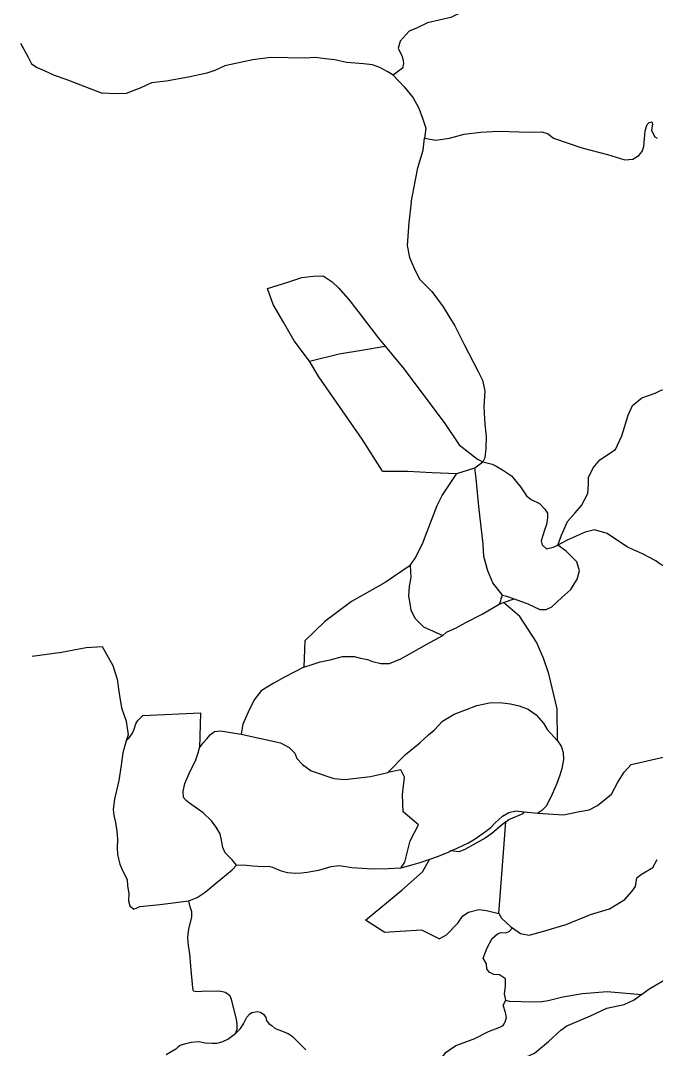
# Model space of a CAD drawing. Header units: inches. Extents: x 2740922 to 2751091, y 1249500 to 1259683.
# Drawn here: x 2740975 to 2742090, y 1254958 to 1256763 of the extents above; entities that cross this region are included whole.
import ezdxf

# ---------------------------------------------------------------- set-up
doc = ezdxf.new("R2010")
doc.units = ezdxf.units.IN
doc.header["$MEASUREMENT"] = 0

msp = doc.modelspace()

# ---------------------------------------------------------------- linework, layer by layer
for points in [[(2741950.8, 1256813.6), (2741909, 1256806.8), (2741875.5, 1256799.5), (2741823.6, 1256804.7), (2741803, 1256799.7), (2741769.8, 1256788), (2741729.9, 1256768.5), (2741688.9, 1256759.6), (2741669.7, 1256750.1), (2741656.8, 1256744.7), (2741646.4, 1256733.1), (2741641.1, 1256727.2), (2741637.6, 1256714.7), (2741644.3, 1256700.4), (2741646.4, 1256692.8), (2741646.7, 1256687.9), (2741644.9, 1256679.7), (2741628.8, 1256667.8)], [(2740975.4, 1256723.5), (2740988.6, 1256699), (2740994.5, 1256687.5), (2741004.3, 1256681.1), (2741017, 1256675.5), (2741034.5, 1256667.6), (2741054.8, 1256660.7), (2741080.5, 1256650.5), (2741118.6, 1256636.1)], [(2741628.8, 1256667.8), (2741618.2, 1256674.2), (2741605.3, 1256681), (2741592.6, 1256685.5), (2741576.7, 1256687.2), (2741546.9, 1256690), (2741526.7, 1256694.4), (2741509.7, 1256696.5), (2741492.2, 1256698.3), (2741474.5, 1256697.6), (2741414, 1256698.4), (2741382.5, 1256694.2), (2741333.7, 1256684.1), (2741316.3, 1256676)], [(2741316.3, 1256676), (2741302, 1256671.1), (2741269.9, 1256663.8), (2741230.4, 1256656.8), (2741205.1, 1256654.2), (2741186, 1256645.2), (2741160.7, 1256635.3), (2741141.3, 1256634.9), (2741118.6, 1256636.1)], [(2741628.8, 1256667.8), (2741648, 1256647.1), (2741663.6, 1256627.7), (2741673.6, 1256609.4), (2741680, 1256592.2), (2741686.2, 1256574.7), (2741683.5, 1256556.8)], [(2741683.5, 1256556.8), (2741703.7, 1256553.7), (2741727.3, 1256557), (2741753, 1256564.1), (2741782.1, 1256567.4), (2741813.4, 1256569.1), (2741867.6, 1256567.3), (2741889.4, 1256568.2), (2741900.5, 1256564.4), (2741909.7, 1256557.1), (2741959.9, 1256539.8), (2742004.9, 1256528.2), (2742034.8, 1256519.2), (2742049, 1256520.1), (2742059.6, 1256526.8), (2742065.2, 1256533.4), (2742068.6, 1256542.4), (2742069.7, 1256555.9), (2742070.7, 1256570.1), (2742074.1, 1256581.2), (2742077.5, 1256584.8), (2742082.4, 1256585.6), (2742083.8, 1256582.1), (2742082.3, 1256574.4), (2742081.6, 1256570.5), (2742087.6, 1256559.3), (2742091.7, 1256556.8)], [(2741660.5, 1256444.2), (2741667.7, 1256484.1), (2741672, 1256505.2), (2741681.4, 1256536), (2741683.5, 1256556.8)], [(2741660.5, 1256444.2), (2741656.2, 1256408.9), (2741653.5, 1256368.5), (2741657.6, 1256347.7), (2741664.8, 1256329.9), (2741674.7, 1256309.6), (2741696.4, 1256287.9), (2741716.3, 1256260.9), (2741728, 1256241.8), (2741737.2, 1256227.8)], [(2741408.1, 1256293.3), (2741444, 1256304.5), (2741468.4, 1256312.8), (2741488.4, 1256315.2), (2741505.9, 1256315.6), (2741521.7, 1256305), (2741533.6, 1256293.7), (2741553.6, 1256270.9), (2741603.1, 1256206.3), (2741614.8, 1256192)], [(2741481.9, 1256166.1), (2741455.1, 1256201.6), (2741436.2, 1256234.1), (2741418.6, 1256265.3), (2741408.1, 1256293.3)], [(2741737.2, 1256227.8), (2741752.5, 1256196.1), (2741777.6, 1256147.5), (2741785.7, 1256132.8), (2741789.4, 1256113.3), (2741787.9, 1256085.6), (2741789, 1256064.8)], [(2741481.9, 1256166.1), (2741533.8, 1256178.8), (2741573.1, 1256184.9), (2741614.8, 1256192)], [(2741614.8, 1256192), (2741647.8, 1256151.8), (2741719.3, 1256056.7), (2741744.5, 1256018.8), (2741776.6, 1255994.2), (2741786.2, 1255989.2)], [(2741609.8, 1255972.8), (2741574.6, 1256029), (2741534.4, 1256086.2), (2741498.7, 1256138.1), (2741481.9, 1256166.1)], [(2741917.4, 1255843.3), (2741924, 1255860.4), (2741934.3, 1255884.7), (2741947.9, 1255899.7), (2741959.3, 1255912.8), (2741969.9, 1255933.9), (2741971.1, 1255949.3), (2741971.6, 1255961.9), (2741979.6, 1255978.5), (2741991, 1255992.8), (2742018.4, 1256010.8), (2742029.7, 1256035), (2742040.7, 1256070.9), (2742048.7, 1256088.3), (2742065.1, 1256101.4), (2742088, 1256109.8), (2742098.6, 1256115.1), (2742108.9, 1256117.1)], [(2741789, 1256064.8), (2741789.7, 1256055.2), (2741791.9, 1256033.8), (2741791.5, 1256012.9), (2741789.7, 1255996.5), (2741786.2, 1255989.2)], [(2741772.2, 1255978.7), (2741786.2, 1255989.2)], [(2741786.2, 1255989.2), (2741802.2, 1255985.4), (2741810.6, 1255980.9), (2741820.6, 1255975.2), (2741836.4, 1255964.8), (2741852.1, 1255945.6), (2741862.4, 1255929.5), (2741870.7, 1255923.4), (2741885.2, 1255916), (2741894.2, 1255906.6), (2741899.2, 1255899.3), (2741899.5, 1255891.3), (2741897.9, 1255879.5), (2741893.9, 1255869.1), (2741888.6, 1255850.5), (2741890.1, 1255843.4), (2741897.5, 1255836.9), (2741909.6, 1255839.3), (2741917.4, 1255843.3)], [(2741609.8, 1255972.8), (2741653.7, 1255972.8), (2741697.1, 1255970.6), (2741740.4, 1255968.8)], [(2741658.5, 1255807.4), (2741667.3, 1255820.2), (2741680.2, 1255845.5), (2741688.2, 1255867), (2741706.2, 1255912.7), (2741714.6, 1255930.3), (2741740.4, 1255968.8)], [(2741740.4, 1255968.8), (2741759.3, 1255974.7), (2741772.2, 1255978.7)], [(2741820.5, 1255755.3), (2741803.6, 1255776.8), (2741794.6, 1255797.8), (2741787.5, 1255822.9), (2741786.8, 1255845), (2741778.9, 1255911.1), (2741774.6, 1255960), (2741772.2, 1255978.7)], [(2742112.7, 1255801.5), (2742096.4, 1255810.5), (2742089.4, 1255815.8), (2742066.1, 1255827.7), (2742039.8, 1255839.5), (2742003.8, 1255863.3), (2741981.7, 1255869.7), (2741965.2, 1255866), (2741934, 1255852.1), (2741917.4, 1255843.3)], [(2741841.2, 1255748.7), (2741864.7, 1255740), (2741885.8, 1255730.2), (2741896.9, 1255730.3), (2741907.1, 1255734.7), (2741924.7, 1255751.1), (2741940.5, 1255765.5), (2741951.7, 1255783.6), (2741955.3, 1255798), (2741950.7, 1255813.8), (2741932.4, 1255832.7), (2741917.4, 1255843.3)], [(2741658.5, 1255807.4), (2741614.8, 1255777.7), (2741555.7, 1255744.4), (2741508.9, 1255708.9), (2741474, 1255675), (2741471.9, 1255628.9)], [(2741658.5, 1255807.4), (2741659.5, 1255786.5), (2741657, 1255771.2), (2741655.5, 1255753.5), (2741657.8, 1255740.5), (2741659.9, 1255729.2), (2741667.6, 1255714.4), (2741681.8, 1255700), (2741715.7, 1255684.7)], [(2741814.6, 1255739.4), (2741817.5, 1255744.6), (2741818.4, 1255749.4), (2741820.5, 1255755.3)], [(2741820.5, 1255755.3), (2741827.7, 1255753.6), (2741841.2, 1255748.7)], [(2741822.5, 1255742.6), (2741841.2, 1255748.7)], [(2741715.7, 1255684.7), (2741722.2, 1255690.2), (2741739.4, 1255697.8), (2741756.1, 1255707.6), (2741784.9, 1255721.9), (2741814.6, 1255739.4)], [(2741814.6, 1255739.4), (2741822.5, 1255742.6)], [(2741916.8, 1255500), (2741916.5, 1255555.8), (2741901.8, 1255617.1), (2741892.6, 1255644.9), (2741880.2, 1255673), (2741850.8, 1255717.9), (2741822.5, 1255742.6)], [(2741471.9, 1255628.9), (2741486.7, 1255633.5), (2741500.6, 1255638.2), (2741518.3, 1255642.1), (2741540.2, 1255648), (2741560.5, 1255647.7), (2741571.7, 1255644.7), (2741583.7, 1255642.6), (2741592.3, 1255639.2), (2741607, 1255635.6), (2741622.2, 1255635.7), (2741642, 1255643.4), (2741661.2, 1255654.2), (2741687.6, 1255669.3), (2741715.7, 1255684.7)], [(2740995.7, 1255648.4), (2741047, 1255655.1), (2741090.5, 1255663.8), (2741118.6, 1255665.2), (2741137.1, 1255631.9), (2741144.7, 1255608.2), (2741148.1, 1255583), (2741152.2, 1255557.8), (2741160.7, 1255534.3), (2741164.2, 1255510.1), (2741160.7, 1255500)], [(2741471.9, 1255628.9), (2741455.4, 1255620.5), (2741438, 1255611.3), (2741418.3, 1255600.5), (2741397.3, 1255587.7), (2741385, 1255572), (2741374.5, 1255550.1), (2741365.2, 1255529.1), (2741362.1, 1255511.5)], [(2741619.6, 1255444.3), (2741650.2, 1255476), (2741675.6, 1255496.3), (2741690.5, 1255510.5), (2741701.2, 1255519.4), (2741715, 1255534.5), (2741735.8, 1255546.4), (2741757.4, 1255555), (2741775.3, 1255561.8), (2741797.6, 1255566.2), (2741815.7, 1255567), (2741834.7, 1255565), (2741849.5, 1255561), (2741865.6, 1255555.1), (2741879.4, 1255545.4), (2741892.4, 1255530.8), (2741898.6, 1255519.6), (2741916.8, 1255500)], [(2741160.7, 1255500), (2741165.3, 1255504.5), (2741167.7, 1255507.5), (2741171.8, 1255513.5), (2741174.3, 1255520.4), (2741177.3, 1255529.8), (2741180.8, 1255535.5), (2741185.9, 1255540.4), (2741189.7, 1255544), (2741291, 1255549.2)], [(2741291, 1255549.2), (2741289, 1255487.7)], [(2741289, 1255487.7), (2741295.9, 1255497.1), (2741301.8, 1255503.5), (2741308.2, 1255511), (2741315.6, 1255516.2), (2741326, 1255517.5), (2741362.1, 1255511.5)], [(2741160.7, 1255500), (2741154.9, 1255478.6), (2741151.8, 1255457.1), (2741147.5, 1255430.3), (2741140.2, 1255397.3), (2741137.6, 1255379.1), (2741138.7, 1255368.9), (2741142, 1255356.6), (2741144.4, 1255340.9), (2741145.5, 1255327.5), (2741145, 1255311.8), (2741145.1, 1255300.9), (2741146.8, 1255292.6), (2741149.4, 1255283.6), (2741154.7, 1255271.3), (2741162.3, 1255256.6), (2741163.1, 1255245.5), (2741165, 1255232.1), (2741164.4, 1255219.4), (2741167.2, 1255210.4), (2741174.2, 1255204.7)], [(2741362.1, 1255511.5), (2741431.2, 1255496.5), (2741446.3, 1255488.3), (2741456.2, 1255478), (2741459.7, 1255468.6), (2741469.6, 1255458.3), (2741485.1, 1255447.4), (2741525, 1255433.8), (2741544, 1255432.1), (2741588.8, 1255437.1), (2741619.6, 1255444.3)], [(2741916.8, 1255500), (2741923.5, 1255490.3), (2741926.7, 1255479.6), (2741927.4, 1255467.1), (2741924.7, 1255451.3), (2741921, 1255439.8), (2741915.9, 1255424.8), (2741907.9, 1255406.3), (2741897.6, 1255385.8), (2741889.6, 1255377.7), (2741882.2, 1255373.1)], [(2741354.2, 1255281.5), (2741346.4, 1255291), (2741334.3, 1255303.4), (2741330, 1255312.6), (2741327.8, 1255325.5), (2741325.3, 1255336.7), (2741318.3, 1255348.4), (2741310.4, 1255359.7), (2741295.8, 1255373.4), (2741271.8, 1255390.6), (2741266, 1255395.3), (2741261.3, 1255400.5), (2741260.2, 1255410.7), (2741263.2, 1255425.2), (2741271.2, 1255442.5), (2741282.9, 1255466.7), (2741286.5, 1255478.5), (2741289, 1255487.7)], [(2741882.2, 1255373.1), (2741927.6, 1255369.9), (2741955.4, 1255375.8), (2741972.5, 1255379), (2741987.3, 1255386.3), (2742011.4, 1255406.2), (2742022.6, 1255427.1), (2742033.8, 1255444.9), (2742046.4, 1255458.1), (2742102.1, 1255471.2)], [(2741642.4, 1255449.2), (2741619.6, 1255444.3)], [(2741642.1, 1255276.7), (2741649.1, 1255287.2), (2741658.5, 1255324.5), (2741673.1, 1255352.3), (2741646.1, 1255375.2), (2741644.9, 1255404.9), (2741648.4, 1255436), (2741642.4, 1255449.2)], [(2741729.9, 1255306.8), (2741741.2, 1255311.3), (2741760.9, 1255320.6), (2741772.5, 1255327.7), (2741790.5, 1255340.7), (2741800.2, 1255347.7), (2741807.7, 1255356.2), (2741820.8, 1255367.7), (2741831.4, 1255374), (2741843.8, 1255377), (2741858.7, 1255375.5)], [(2741826.2, 1255357.8), (2741831.6, 1255362), (2741857, 1255372.5), (2741858.7, 1255375.5)], [(2741858.7, 1255375.5), (2741882.2, 1255373.1)], [(2741826.2, 1255357.8), (2741820.9, 1255353.9), (2741802, 1255337.3), (2741790.2, 1255328.9), (2741769.2, 1255317.3), (2741754.6, 1255309.4), (2741743.8, 1255304.9), (2741729.9, 1255306.8)], [(2741814.2, 1255197.1), (2741826.2, 1255357.8)], [(2741729.9, 1255306.8), (2741726.3, 1255304.5), (2741707.6, 1255297.1), (2741692.7, 1255291.9)], [(2741270.5, 1255219.3), (2741284.8, 1255224.9), (2741299.3, 1255234.3), (2741316.6, 1255248.9), (2741346.2, 1255273.4), (2741354.2, 1255281.5)], [(2741642.1, 1255276.7), (2741620.2, 1255275.5), (2741592.4, 1255274.8), (2741556.2, 1255277.1), (2741534.7, 1255280.6), (2741519.3, 1255278.8), (2741497.8, 1255272.6), (2741478, 1255268.7), (2741468.2, 1255267.4), (2741457.7, 1255267.2), (2741443.6, 1255268.3), (2741431.4, 1255271.8), (2741417.8, 1255277.7), (2741410, 1255279.6), (2741401, 1255278.9), (2741382.6, 1255279.9), (2741371.6, 1255281.2), (2741354.2, 1255281.5)], [(2741709.2, 1255152.5), (2741679, 1255167.8), (2741641.3, 1255165.4), (2741614.2, 1255163.8), (2741580, 1255185), (2741644, 1255237.9), (2741680.5, 1255270.2), (2741692.7, 1255291.9)], [(2741692.7, 1255291.9), (2741675.5, 1255286), (2741663.3, 1255282.3), (2741642.1, 1255276.7)], [(2741867.4, 1255159.2), (2741890.8, 1255165.1), (2741932.3, 1255177.7), (2741974.8, 1255195.1), (2742008.3, 1255204.9), (2742035.1, 1255221.7), (2742047.7, 1255236.2), (2742054, 1255244.1), (2742056.2, 1255259.7), (2742062.6, 1255265), (2742084.2, 1255277.6), (2742092, 1255291.5)], [(2741174.2, 1255204.7), (2741184.6, 1255209.3), (2741219.3, 1255212.6), (2741270.5, 1255219.3)], [(2741352.5, 1254986.4), (2741355, 1254994.3), (2741355.3, 1255003.7), (2741353.3, 1255014.1), (2741345, 1255046.3), (2741342.7, 1255051.8), (2741338.8, 1255055.4), (2741334.3, 1255058.1), (2741329.7, 1255059.6), (2741323.9, 1255060.9), (2741293.1, 1255060.1), (2741284.3, 1255059.4), (2741278.6, 1255060.8), (2741277.2, 1255066.6), (2741274.1, 1255104.5), (2741272.2, 1255126.8), (2741270.3, 1255136.6), (2741269.3, 1255146.3), (2741268.8, 1255155.3), (2741270.3, 1255169.9), (2741275.8, 1255190.6), (2741275.6, 1255200), (2741272.6, 1255208.5), (2741270.5, 1255219.3)], [(2741709.2, 1255152.5), (2741722.2, 1255159.6), (2741741.9, 1255179.7), (2741751.2, 1255193.1), (2741760.9, 1255199.1), (2741779.1, 1255203.8), (2741792.3, 1255202), (2741814.2, 1255197.1)], [(2741814.2, 1255197.1), (2741818.8, 1255189), (2741834.9, 1255173.7), (2741837.9, 1255171.6)], [(2741792.2, 1255108.6), (2741786.8, 1255118.7), (2741793.9, 1255136.7), (2741802.6, 1255152.9), (2741811.8, 1255161.5), (2741818.2, 1255163.6), (2741826, 1255163.1), (2741832.4, 1255165.6), (2741837.9, 1255171.6)], [(2741837.9, 1255171.6), (2741852, 1255161.7), (2741867.4, 1255159.2)], [(2741826.1, 1255044.7), (2741824.2, 1255056.1), (2741825.5, 1255069.7), (2741825.6, 1255082.3), (2741815.5, 1255089.2), (2741805.5, 1255089.9), (2741797.2, 1255094), (2741793.2, 1255099.7), (2741792.2, 1255108.6)], [(2742064, 1255054.9), (2742077, 1255063.9), (2742102.7, 1255079.3), (2742124.6, 1255083.9), (2742141.7, 1255079.7), (2742148.2, 1255074.3)], [(2741666, 1254860.8), (2741689, 1254880), (2741704.7, 1254898.7), (2741723.1, 1254914), (2741730.1, 1254917.3), (2741738.9, 1254920.9), (2741747.5, 1254922.7), (2741780.9, 1254927.2), (2741806.2, 1254928.8), (2741827.9, 1254933.4), (2741847.5, 1254938.2), (2741876.4, 1254951.8), (2741901.3, 1254972.6), (2741922.8, 1254992.5), (2741933.3, 1254999.6), (2741951.7, 1255007.4), (2741974.9, 1255017.6), (2742003.6, 1255030.6), (2742034.1, 1255037.5), (2742051.5, 1255045.7), (2742060.7, 1255052.6), (2742064, 1255054.9)], [(2741738.9, 1254965.3), (2741753, 1254970.4), (2741772.2, 1254977.7), (2741795.7, 1254989.9), (2741816.1, 1254997.5), (2741821.6, 1255000.7), (2741823.7, 1255003.6), (2741825.2, 1255006.8), (2741827.5, 1255014.4), (2741825.5, 1255023.5), (2741821.5, 1255036.1), (2741826.1, 1255044.7)], [(2741826.1, 1255044.7), (2741832.1, 1255042.9), (2741874.8, 1255042), (2741889.6, 1255042.3), (2741900.7, 1255044.5), (2741926.5, 1255050.5), (2741961.1, 1255056.5), (2742003.8, 1255060.1), (2742064, 1255054.9)], [(2741352.5, 1254986.4), (2741360.9, 1254995.2), (2741366.2, 1255003.5), (2741372.2, 1255015.2), (2741376.8, 1255020.5), (2741381, 1255023), (2741384.5, 1255023.9), (2741390.4, 1255024.9), (2741395.9, 1255023.6), (2741402, 1255019.7), (2741405.5, 1255014.6), (2741406.9, 1255008.8), (2741411, 1255003.9), (2741416.4, 1254999.9), (2741421.6, 1254995.3), (2741428.4, 1254992.6), (2741444.9, 1254986.5), (2741451.7, 1254981.8), (2741457.4, 1254975.9), (2741466, 1254967.4), (2741475.4, 1254958)], [(2741247.9, 1254959), (2741252.1, 1254963.5), (2741255.4, 1254965.9), (2741265.1, 1254968.6), (2741274.5, 1254971.4), (2741287.8, 1254972.1), (2741299.1, 1254970.3), (2741311, 1254969.5), (2741319.8, 1254969.4), (2741324.2, 1254970.6)], [(2741324.2, 1254970.6), (2741330, 1254972.2), (2741339, 1254976.3), (2741352.5, 1254986.4)], [(2741247.9, 1254959), (2741230.6, 1254949.2)], [(2741666, 1254860.8), (2741667.2, 1254867.7), (2741669.9, 1254872.9), (2741684.7, 1254890.5), (2741698.4, 1254908.6), (2741707.8, 1254928.4), (2741713.1, 1254940.8), (2741717.1, 1254948), (2741721.5, 1254953.7), (2741727.3, 1254958), (2741738.9, 1254965.3)]]:
    msp.add_lwpolyline(points)

doc.saveas('drawing.dxf')
